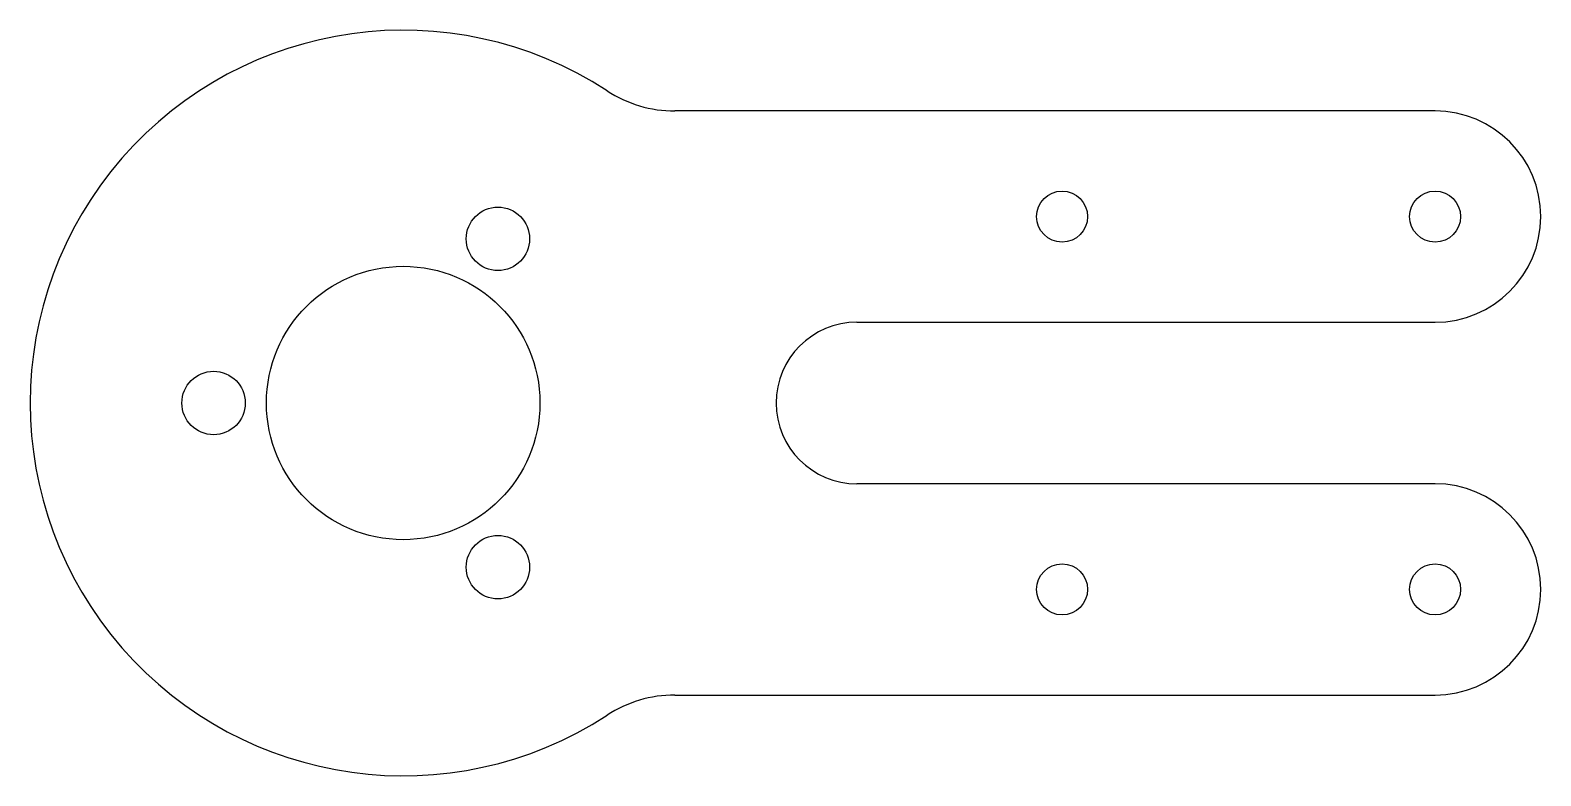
# Model space of a CAD drawing. Header units: millimetres. Extents: x -30 to 92, y -30 to 30.
import ezdxf

# ---------------------------------------------------------------- set-up
doc = ezdxf.new("R2010")
doc.units = ezdxf.units.MM

msp = doc.modelspace()

# ---------------------------------------------------------------- linework, layer by layer
at = {"color": 7, "linetype": 'Continuous', "lineweight": 25}
for p, q in [((83, 23.5), (21.86, 23.5)), ((36.5, 6.5), (83, 6.5)), ((83, -6.5), (36.5, -6.5)), ((21.86, -23.5), (83, -23.5))]:
    msp.add_line(p, q, dxfattribs=at)
for centre, radius in [((53, 15), 2.05), ((83, 15), 2.05), ((7.62, 13.21), 2.55), ((0, 0), 11), ((-15.25, 0), 2.55), ((7.62, -13.21), 2.55), ((53, -15), 2.05), ((83, -15), 2.05)]:
    msp.add_circle(centre, radius, dxfattribs=at)
for centre, radius, start, end in [((0, 0), 30, 56.8771, 303.1229), ((21.86, 33.5), 10, 236.8771, 270), ((83, 15), 8.5, 270, 90), ((36.5, 0), 6.5, 90, 270), ((83, -15), 8.5, 270, 90), ((21.86, -33.5), 10, 90, 123.1229)]:
    msp.add_arc(centre, radius, start, end, dxfattribs=at)

doc.saveas('drawing.dxf')
